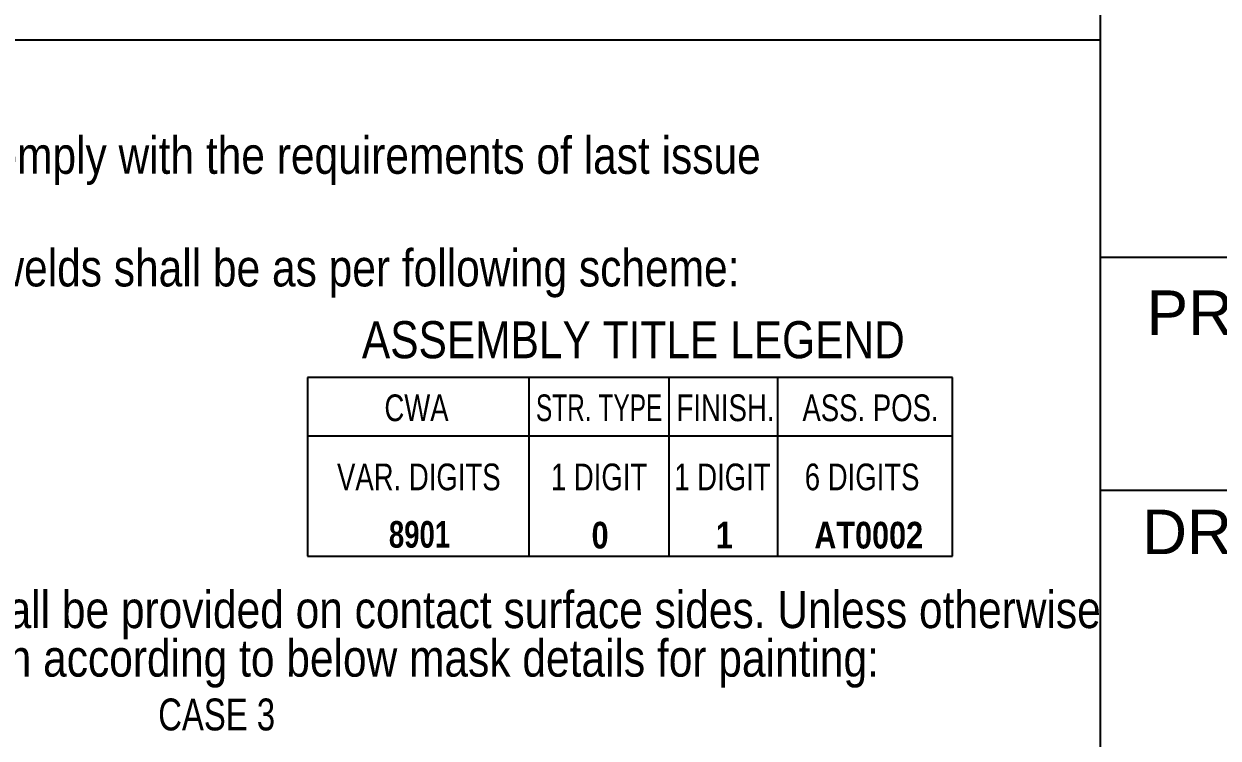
# Model space of a CAD drawing. Header units: millimetres. Extents: x 0 to 420, y 0 to 297.
# Drawn here: x 155.7 to 232.6, y 45 to 91 of the extents above; entities that cross this region are included whole.
import ezdxf

# ---------------------------------------------------------------- set-up
doc = ezdxf.new("R2010")
doc.units = ezdxf.units.MM
doc.styles.add('ARIAL', font='ARIAL.TTF', dxfattribs={"height": 0.2})
doc.styles.add('Arial Narrow', font='ARIALN.TTF', dxfattribs={"height": 0.2})
doc.styles.add('Arial Narrow Bold', font='ARIALNB.TTF', dxfattribs={"height": 0.2})

# ---------------------------------------------------------------- blocks, each defined once
blk = doc.blocks.new('0_TCM_4503_AIVD_AD_TITLE_BLOCK-43783565-2281')
at = {"color": 4, "linetype": 'Continuous'}
blk.add_line((225, 114), (225, 5), dxfattribs=at)
at = {"color": 7, "linetype": 'Continuous'}
for p, q in [((225, 76), (415, 76)), ((225, 61), (415, 61))]:
    blk.add_line(p, q, dxfattribs=at)
at = {"color": 7, "linetype": 'Continuous', "style": 'ARIAL'}
for s, p in [('PROJECT TITLE', (228, 71)), ('DRAWING TITLE', (227.706, 56.887))]:
    blk.add_text(s, height=2.86523, dxfattribs=at).set_placement(p)
blk = doc.blocks.new('0_TCM_4503_AIVD_AD_NOTE_BLOCK-43783565-2284')
at = {"color": 4, "linetype": 'Continuous'}
blk.add_line((110, 90), (225, 90), dxfattribs=at)
at = {"color": 7, "linetype": 'Continuous'}
for p, q in [((215.5, 68.25), (174, 68.25)), ((174, 68.25), (174, 56.75)), ((188.25, 68.25), (188.25, 56.75)), ((197.25, 68.25), (197.25, 56.75)), ((204.25, 68.25), (204.25, 56.75)), ((215.5, 56.75), (215.5, 68.25)), ((174, 64.5), (215.5, 64.5)), ((174, 56.75), (215.5, 56.75))]:
    blk.add_line(p, q, dxfattribs=at)
at = {"color": 7, "linetype": 'Continuous', "style": 'Arial Narrow'}
for s, p in [('1. Steel structure fabrication shall comply with the requirements of last issue', (111.25, 81.375)), ('2. Unless otherwise specified, fillet welds shall be as per following scheme:', (111.25, 74.125)), ('ASSEMBLY TITLE LEGEND', (177.5, 69.5)), ('3. Where required, masking area shall be provided on contact surface sides. Unless otherwise', (111.25, 52.125)), ('   specified, masking size and pattern according to below mask details for painting:', (111.25, 49))]:
    blk.add_text(s, height=2.38607, dxfattribs=at).set_placement(p)
for s, height, width, p in [('CWA', 1.718, 0.9, (178.95, 65.45)), ('STR. TYPE', 1.718, 0.8, (188.7, 65.45)), ('FINISH.', 1.718, 0.9, (197.75, 65.45)), ('ASS. POS.', 1.718, 0.9, (205.85, 65.45)), ('VAR. DIGITS', 1.71797, 0.9, (175.9, 61)), ('1 DIGIT', 1.718, 0.9, (189.663, 61)), ('1 DIGIT', 1.718, 0.9, (197.6, 61)), ('6 DIGITS', 1.718, 0.9, (206, 61)), ('CASE 3', 2.051, 0.9, (164.395, 45.538))]:
    blk.add_text(s, height=height, dxfattribs=dict(at, width=width)).set_placement(p)
at = {"color": 1, "linetype": 'Continuous', "style": 'Arial Narrow Bold', "width": 0.9}
blk.add_text('8901', height=1.718, dxfattribs=at).set_placement((179.239, 57.3))
at = {"color": 1, "linetype": 'Continuous', "style": 'Arial Narrow Bold'}
for s, p in [('0', (192.28, 57.25)), ('1', (200.28, 57.25)), ('AT0002', (206.614, 57.25))]:
    blk.add_text(s, height=1.718, dxfattribs=at).set_placement(p)

msp = doc.modelspace()

# ---------------------------------------------------------------- block references
for name in ['0_TCM_4503_AIVD_AD_TITLE_BLOCK-43783565-2281', '0_TCM_4503_AIVD_AD_NOTE_BLOCK-43783565-2284']:
    msp.add_blockref(name, (0, 0))

doc.saveas('drawing.dxf')
